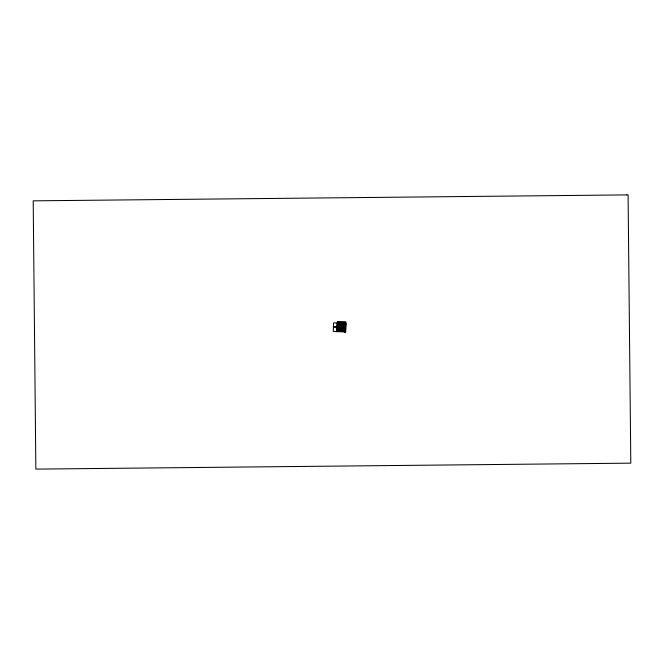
<?xml version="1.0" encoding="UTF-8"?>
<svg xmlns="http://www.w3.org/2000/svg" width="664" height="664" viewBox="0 0 664 664"><rect width="100%" height="100%" fill="white"/><g stroke="black" fill="none" stroke-linecap="round" stroke-linejoin="round"><path stroke-width="1" d="M336.914 331.668L333.286 331.377L333.511 322.87L345.844 323.194L345.62 331.9L336.914 331.668L337.138 322.961M337.553 323.8L336.922 331.344M337.685 329.385L337.669 329.925L341.147 330.016M337.768 327.916L341.205 328.008M337.777 326.937L337.768 327.402L341.205 327.493L341.221 327.028M337.802 326.58L337.81 326.057M337.827 323.053L345.587 323.252M337.943 324.181L341.246 324.273M340.715 327.061L340.815 323.061M341.23 326.671L341.246 326.148M341.354 325.202L337.744 325.41M341.628 327.485L341.636 327.012L345.131 327.103L345.114 327.576M341.653 326.663L341.669 326.124L345.156 326.215L345.139 326.754M341.645 325.7L345.247 325.717M341.678 325.236L345.255 325.601M342.499 331.037L343.006 330.855L342.4 331.004M344.375 330.24L344.325 332.257L345.396 332.291L345.687 323.625L337.727 323.418M345.131 330.24L345.156 329.244L341.52 329.153L341.495 330.149L345.446 330.265M345.546 331.9L345.844 323.194M337.727 325.526L341.371 325.617M337.719 325.883L341.362 325.982M341.587 326.041L345.238 326.074M337.719 325.982L341.362 326.074M333.411 326.688L337.038 326.779M333.403 327.12L337.03 327.219M341.553 327.576L345.189 327.676M337.669 327.501L341.321 327.692M341.545 327.692L345.189 327.792M337.644 328.456L341.288 328.547M341.512 328.547L345.156 328.647M337.627 328.572L341.271 328.663M341.503 328.663L345.147 328.763M337.345 323.982L337.345 329.925L337.345 323.982M337.42 323.077L337.71 323.8L337.42 323.077M337.461 321.509L337.428 322.779L345.811 322.994L345.844 321.725L337.461 321.509M337.602 330.373L337.594 330.896L338.914 330.929L338.93 330.406L337.602 330.373M337.611 329.319L337.586 330.016L341.205 330.116L341.221 329.419L337.611 329.319M337.652 328.091L337.611 329.161L341.254 329.261L341.296 328.19L337.652 328.091M337.685 326.821L337.669 327.958L341.313 328.058L341.321 326.912L337.685 326.821M337.752 325.045L337.702 326.663L341.346 326.754L341.396 325.144L337.752 325.045M337.768 324.538L341.396 324.995L337.768 324.538M337.777 328.68L341.088 329.145L337.777 328.68M337.818 325.601L341.279 325.916L337.818 325.601M337.827 324.621L341.329 324.928L337.827 324.621M337.818 323.658L337.802 324.298L341.387 324.389L341.404 323.75L337.818 323.658M340.009 330.39L340.483 330.572L340.009 330.39M340.848 330.332L341.014 331.112L340.848 330.332M341.213 330.606L341.545 331.162L341.213 330.606M341.52 328.19L341.495 329.02L345.139 329.12L345.164 328.282L341.52 328.19M341.57 326.896L341.537 328.058L345.18 328.149L345.205 326.987L341.57 326.896M341.628 325.144L341.57 326.721L345.214 326.821L345.272 325.244L341.628 325.144M341.636 324.63L345.272 325.086L341.636 324.63M341.653 329.278L341.628 330.025L345.006 330.116L345.023 329.369L341.653 329.278M341.603 328.746L345.081 329.02L341.603 328.746M341.628 327.75L345.106 328.091L341.628 327.75M341.736 324.729L345.172 325.011L341.736 324.729M341.678 323.791L341.669 324.381L345.263 324.48L345.28 323.891L341.678 323.791M341.819 323.949L345.139 324.356L341.819 323.949M341.86 330.423L342.093 331.046L341.86 330.423M342.981 330.431L343.479 330.597L342.981 330.431M344.624 330.796L344.608 331.61L345.23 331.627L345.247 330.813L344.624 330.796M626.766 194.901L33.2 200.843L35.856 469.116L630.8 463.157L628.086 194.884L626.766 194.901"/></g></svg>
